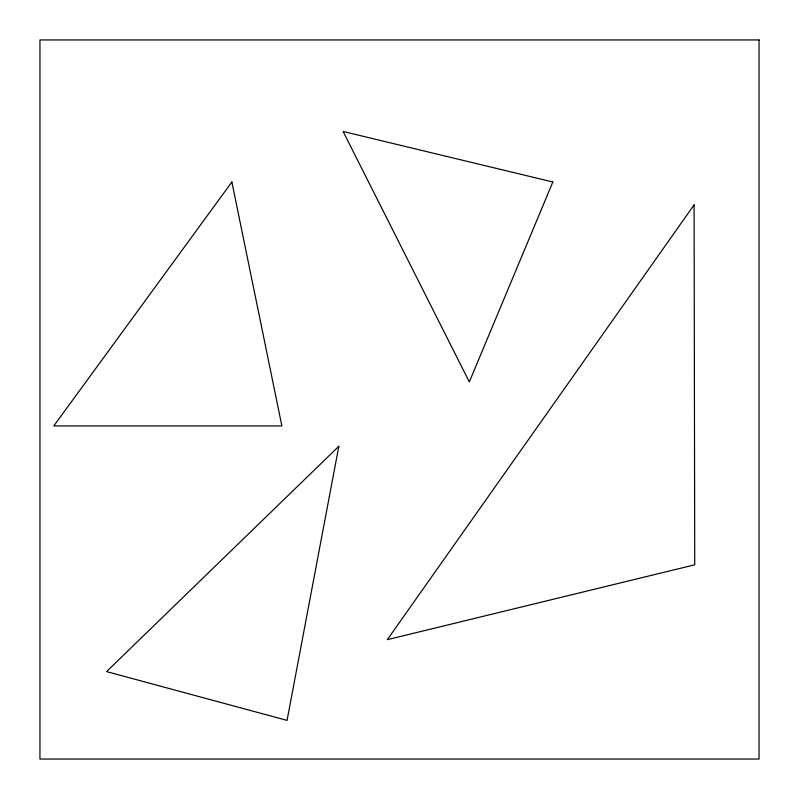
<?xml version="1.0" encoding="UTF-8"?>
<svg xmlns="http://www.w3.org/2000/svg" width="799" height="799" viewBox="0 0 799 799"><rect width="100%" height="100%" fill="white"/><g stroke="black" fill="none" stroke-linecap="round" stroke-linejoin="round"><path stroke-width="1.2" d="M338.836 446.281L287.061 720.388L106.567 671.589L338.836 446.281M552.848 182.002L469.323 381.922L343.111 131.475L552.848 182.002M694.091 204.864L387.315 639.669L694.731 564.813L694.091 204.864M231.88 182.002L53.793 425.937L281.877 425.937L231.88 182.002M759.05 39.95L39.95 39.95L39.95 759.05L759.05 759.05L759.05 39.95"/></g></svg>
